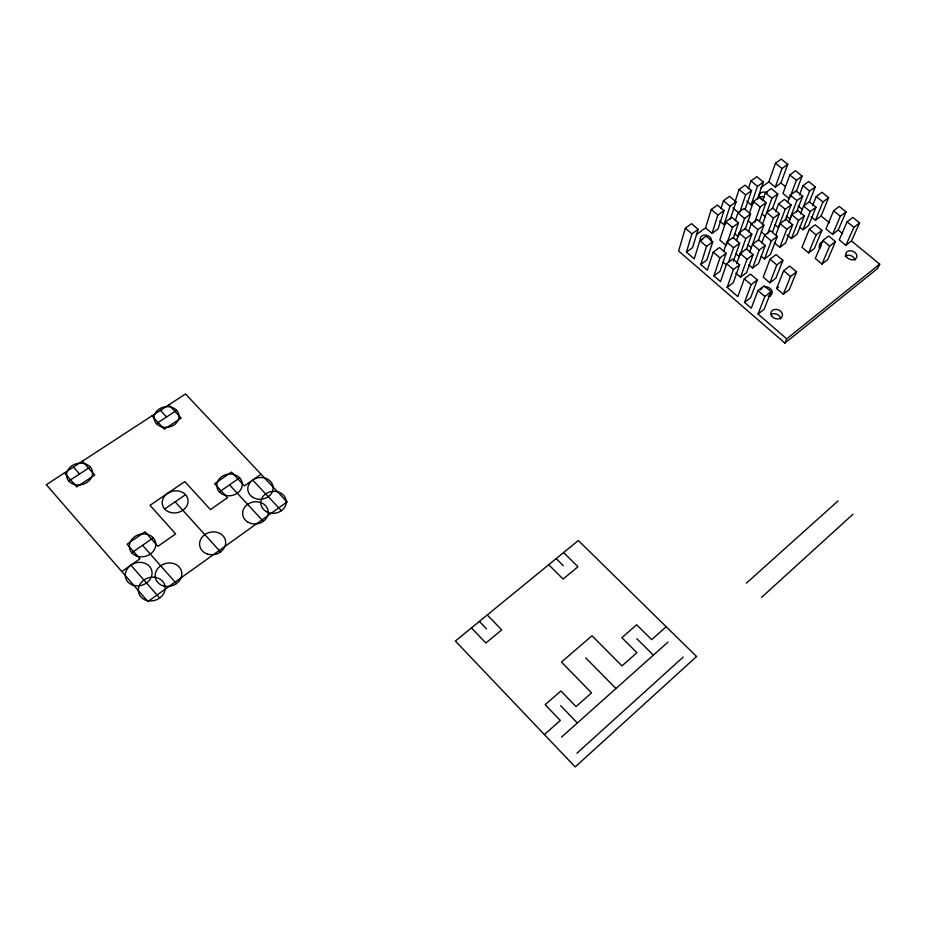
<?xml version="1.0" encoding="UTF-8"?>
<svg xmlns="http://www.w3.org/2000/svg" width="926" height="926" viewBox="0 0 926 926"><rect width="100%" height="100%" fill="white"/><g stroke="black" fill="none" stroke-linecap="round" stroke-linejoin="round"><path stroke-width="1.39" d="M784.901 343.106L786.706 338.858L758.035 314.064L764.112 309.307L771.045 291.678L764.158 285.787L757.989 290.556L751.275 308.219L744.55 302.397L750.639 297.686L757.306 279.93L750.488 274.096L744.307 278.807L737.837 296.598L727.165 287.361L733.276 282.719L739.619 264.801L732.871 259.025L726.667 263.667L720.532 281.62L713.923 275.902L720.034 271.306L726.134 253.261L719.433 247.531L713.228 252.127L707.325 270.195L700.774 264.523L706.897 259.974L712.754 241.813L706.11 236.13L699.882 240.679L694.234 258.875L686.421 252.115L692.567 247.624L698.158 229.335L691.572 223.687L685.333 228.19L678.619 250.992L784.901 343.106L877.593 268.505L879.7 264.142L851.492 240.957L859.571 222.911L852.8 217.39L847.105 221.777L839.222 239.857L845.878 245.344L851.492 240.957M686.421 252.115L691.93 233.85L698.158 229.335M705.543 227.889L711.295 209.473L717.395 205.074L723.958 210.619L718.009 229.011L712.001 233.398L705.543 227.889L696.387 234.544M700.774 264.523L706.538 246.385L712.754 241.813M712.001 233.398L717.87 215.04L723.958 210.619M720.926 208.616L723.461 200.71L729.491 196.358L736.054 201.856L730.371 218.976M719.687 220.99L723.993 224.636L730.024 206.22L736.054 201.856M733.184 238.549L738.508 222.888L731.876 217.297L725.799 221.742L719.791 240.042L726.297 245.598M734.7 202.678L739.075 189.448L745.025 185.165L751.565 190.594L745.245 209.091M713.923 275.902L719.93 257.879L726.134 253.261M723.808 251.12L726.841 242.045L732.987 237.507L739.666 243.191L733.38 261.294M726.736 244.29L732.431 227.356L738.508 222.888M735.29 220.735L737.929 212.876L743.948 208.477L750.569 214.022L745.106 229.717M739.828 212.054L745.627 194.911L751.565 190.594M748.254 188.846L750.951 180.894L756.831 176.658L763.371 182.04L757.352 199.252M728.669 261.954L733.542 247.751L739.666 243.191M736.413 240.783L739.087 232.993L745.152 228.502L751.831 234.128L746.31 249.684M750.569 214.022L744.55 218.443L738.265 236.732L735.012 233.977M746.807 201.243L751.09 204.82L757.48 186.311L763.371 182.04M749.412 213.316L753.521 201.486L759.459 197.145L766.057 202.632L759.47 221.001M727.165 287.361L733.427 269.466L739.619 264.801M736.645 263.771L740.256 253.481L746.391 248.886L753.127 254.615L746.599 272.591L740.557 277.187L735.823 273.124M739.851 255.483L745.766 238.642L751.831 234.128M748.451 231.847L751.194 224.034L757.202 219.589L763.869 225.168L758.197 240.772M768.869 181.855L775.479 163.219L781.231 159.064L787.737 164.365L780.954 182.978L775.27 187.133L768.869 181.855L760.825 187.712M754.551 222.726L760.119 206.996L766.057 202.632M762.561 200.745L765.362 192.839L771.231 188.545L777.817 193.985L772.527 208.454M740.557 277.187L747.004 259.234L753.127 254.615M749.701 252.069L757.873 229.636L763.869 225.168M775.27 187.133L781.984 168.544L787.737 164.365M762.492 224.289L771.948 198.291L777.817 193.985M748.821 264.813L752.595 268.031L759.216 250.02L765.27 245.459L758.533 239.788L752.479 244.325L759.216 250.02M761.716 243.029L764.563 235.273L770.559 230.771L777.273 236.408L770.42 254.488L764.506 258.979L761.207 256.189M767.631 233.699L773.407 218.073L779.322 213.663L772.678 208.142L766.751 212.517L773.407 218.073M775.664 211.637L778.569 203.778L784.426 199.437L791.07 204.924L785.098 220.608M796.094 191.96L802.136 176.102L795.573 170.754L789.832 174.956L782.979 193.488L789.427 198.801M765.27 245.459L758.568 263.493L752.595 268.031M744.55 302.397L751.136 284.664L757.306 279.93M772.504 231.928L779.322 213.663M764.506 258.979L771.289 240.922L777.273 236.408M787.794 201.694L790.26 195.12L796.059 190.837L802.68 196.266L796.58 211.996M791.07 204.924L785.213 209.276L778.315 227.564L775.05 224.844M775.675 235.331L780.086 223.641L786 219.207L792.691 224.775L785.642 242.925L779.808 247.358L774.321 242.751M789.924 197.481L796.395 180.327L802.136 176.102M770.038 259.187L763.232 277.106L769.911 282.8L775.861 278.205L782.887 260.322L776.081 254.592L770.038 259.187L776.845 264.952L769.911 282.8M802.68 196.266L796.892 200.583L789.843 218.906L786.591 216.209M788.871 222.61L791.88 214.797L797.726 210.422L804.416 215.943L797.205 234.139L791.429 238.526L787.054 234.868M799.439 194.923L802.981 185.709L808.722 181.473L815.331 186.855L809.092 202.62M779.808 247.358L786.787 229.231L792.691 224.775M758.035 314.064L764.876 296.459L771.045 291.678M800.469 213.894L809.602 191.115L815.331 186.855M791.429 238.526L798.571 220.342L804.416 215.943M776.613 288.518L783.674 270.728L789.704 266.075L796.557 271.85L789.288 289.618L783.338 294.26L776.613 288.518L778.592 286.979M799.659 227.055L802.935 229.775L810.227 211.556L816.003 207.192L809.336 201.718L803.548 206.058L810.227 211.556M812.577 205.711L816.234 196.543L821.964 192.261L828.62 197.689L821.107 215.978L815.459 220.272L811.095 216.672M816.003 207.192L808.653 225.446L802.935 229.775M809.324 229.254L801.997 247.346L808.641 252.891L814.382 248.446L821.918 230.389L815.158 224.821L809.324 229.254L816.084 234.857L808.641 252.891M783.338 294.26L790.538 276.527L796.557 271.85M815.459 220.272L822.901 201.995L828.62 197.689M833.62 210.758L825.98 228.942L832.59 234.394L838.215 230.042L846.04 211.892L839.326 206.405L833.62 210.758L840.345 216.256L832.59 234.394M822.878 240.482L815.297 258.458L821.987 264.037L827.717 259.546L835.495 241.605L828.689 235.991L822.878 240.482L829.684 246.119L821.987 264.037M845.878 245.344L853.888 227.321L859.571 222.911M761.485 597.444L852.915 514.277M576.944 753.208L683.214 657.055M746.391 583.172L838.053 500.92M561.55 737.096L668.016 642.088M544.395 734.573L560.311 720.486L545.148 704.698L560.89 690.958L576.018 706.573L591.54 692.845L561.457 662.067L592.003 635.757L621.971 665.898L636.903 652.68L621.878 637.69L636.648 624.795L651.649 639.635L666.222 626.74M786.706 338.858L879.7 264.142M829.684 246.119L835.495 241.605M776.845 264.952L782.887 260.322M816.084 234.857L821.918 230.389M840.345 216.256L846.04 211.892M723.993 224.636L725.972 223.189M751.09 204.82L753.405 203.118M121.815 571.539L139.976 558.841L127.105 544.187L145.046 531.802L157.918 546.305L175.639 533.92L150.012 505.341L184.795 481.589L210.422 509.613L227.483 497.679L214.624 483.742L231.488 472.098L244.348 485.895L261.016 474.251M131.758 552.799L153.288 537.844M219.381 491.914L239.626 477.851M164.678 509.022L185.547 494.681M68.79 481.057L90.308 466.959M156.401 423.633L176.658 410.345M775.479 163.219L781.984 168.544M789.832 174.956L796.395 180.327M802.981 185.709L809.602 191.115M816.234 196.543L822.901 201.995M847.105 221.777L853.888 227.321M780.954 182.978L785.352 186.589M821.107 215.978L829.511 222.888M838.215 230.042L842.637 233.676M790.26 195.12L796.892 200.583M798.062 205.931L802.391 209.496M750.951 180.894L757.48 186.311M765.362 192.839L771.948 198.291M778.569 203.778L785.213 209.276M791.88 214.797L798.571 220.342M739.075 189.448L745.627 194.911M753.521 201.486L760.119 206.996M780.086 223.641L786.787 229.231M762.063 213.987L765.293 216.696M732.952 207.968L738.311 212.482M748.22 220.805L752.537 224.439M761.218 231.731L765.57 235.389M723.461 200.71L730.024 206.22M737.929 212.876L744.55 218.443M751.194 224.034L757.873 229.636M764.563 235.273L771.289 240.922M711.295 209.473L717.87 215.04M725.799 221.742L732.431 227.356M739.087 232.993L745.766 238.642M783.674 270.728L790.538 276.527M748.058 245.043L751.333 247.821M726.841 242.045L733.542 247.751M740.256 253.481L747.004 259.234M736.124 253.979L739.399 256.768M685.333 228.19L691.93 233.85M699.882 240.679L706.538 246.385M713.228 252.127L719.93 257.879M726.667 263.667L733.427 269.466M744.307 278.807L751.136 284.664M757.989 290.556L764.876 296.459M722.951 262.058L726.239 264.882M563.61 552.544L577.963 566.747L563.089 579.063L548.713 564.721M556.179 558.621L563.344 565.74M636.822 638.708L653.374 655.145M585.776 657.911L615.964 688.539M487.261 614.968L501.718 629.888L485.895 643.003L471.415 627.921M479.367 621.427L486.578 628.904M560.647 705.681L577.349 722.998M252.705 480.05L281.388 510.689M168.845 404.859L181.16 418.077L164.272 429.201L151.957 415.855M160.429 410.334L166.564 416.966M229.532 484.865L263.32 521.292M175.153 501.823L220.538 551.954M82.379 461.206L94.695 475.073L76.765 486.902L64.45 472.885M73.443 467.028L79.578 473.985M142.569 545.287L176.391 583.588M130.925 565.173L159.654 598.034M759.146 197.504A5.614 4.19 17.7 0 1 764.367 196.879M700.253 240.54A5.753 4.422 16.4 0 1 702.73 239.602M769.587 294.005A5.869 4.561 19.5 0 1 770.513 296.413M770.617 314.736A5.938 4.642 20.3 0 1 776.833 314.238A5.938 4.642 20.3 0 1 780.722 318.949M845.068 256.143A5.753 4.317 21.4 0 1 851.029 255.715A5.753 4.317 21.4 0 1 854.906 260.171M818.85 247.138A5.73 4.317 20.4 0 1 821.235 246.2M764.679 286.91A5.892 4.572 19.4 0 1 771.948 290.845A5.892 4.572 19.4 0 1 768.279 296.262M760.836 289.873A5.892 4.572 19.4 0 1 762.191 287.893M820.343 248.052A5.753 4.329 20.4 0 1 823.11 241.779M763.707 200.41A5.637 4.19 17.7 0 1 759.633 194.252A5.637 4.19 17.7 0 1 767.33 192.886M700.345 240.274A5.776 4.422 16.4 0 1 705.6 235.088A5.776 4.422 16.4 0 1 711.318 241.246M696.572 656.511L575.185 766.936L455.372 641.047L578.322 540.518L696.572 656.511M287.06 501.938L147.905 601.541L46.3 484.715L185.524 393.978L287.06 501.938M771.844 316.16A5.961 4.653 20.3 0 0 781.891 316.993A5.961 4.653 20.3 0 0 776.335 309.377A5.961 4.653 20.3 0 0 771.844 316.16M846.734 257.139A5.776 4.329 21.3 0 0 856.411 257.972A5.776 4.329 21.3 0 0 850.832 250.772A5.776 4.329 21.3 0 0 846.734 257.139M137.141 556.202A13.381 11.355 -15.5 0 0 155.718 543.192A13.381 11.355 -15.5 0 0 134.779 536.629A13.381 11.355 -15.5 0 0 137.141 556.202M163.15 585.811A13.462 11.587 -16 0 0 181.739 572.488A13.462 11.587 -16 0 0 160.58 565.844A13.462 11.587 -16 0 0 163.15 585.811M224.659 495.167A12.767 10.846 -8.9 0 0 242.137 482.932A12.767 10.846 -8.9 0 0 221.765 476.612A12.767 10.846 -8.9 0 0 224.659 495.167M247.74 522.021A12.837 11.066 -8.6 0 0 268.146 513.698A12.837 11.066 -8.6 0 0 250.414 502.83A12.837 11.066 -8.6 0 0 247.74 522.021M146.296 600.303A13.601 11.702 -17.5 0 0 165.117 586.783A13.601 11.702 -17.5 0 0 143.831 580.093A13.601 11.702 -17.5 0 0 146.296 600.303M252.867 497.378A12.698 10.857 -7.4 0 0 273.043 489.264A12.698 10.857 -7.4 0 0 255.472 478.557A12.698 10.857 -7.4 0 0 252.867 497.378M207.586 554.084A13.138 11.332 -12.3 0 0 225.597 541.166A13.138 11.332 -12.3 0 0 204.727 534.649A13.138 11.332 -12.3 0 0 207.586 554.084M169.967 512.333A13.033 10.996 -12.1 0 0 187.99 499.843A13.033 10.996 -12.1 0 0 167.432 493.442A13.033 10.996 -12.1 0 0 169.967 512.333M161.518 426.759A12.594 10.302 -9.3 0 0 179.019 415.207A12.594 10.302 -9.3 0 0 159.122 409.072A12.594 10.302 -9.3 0 0 161.518 426.759M133.194 585.244A13.566 11.587 -17.1 0 0 152.014 571.886A13.566 11.587 -17.1 0 0 130.844 565.23A13.566 11.587 -17.1 0 0 133.194 585.244M265.924 511.395A12.732 10.973 -7.2 0 0 286.122 503.177A12.732 10.973 -7.2 0 0 268.436 492.4A12.732 10.973 -7.2 0 0 265.924 511.395M73.987 484.333A13.184 10.776 -14.5 0 0 92.565 472.063A13.184 10.776 -14.5 0 0 72.135 465.697A13.184 10.776 -14.5 0 0 73.987 484.333"/></g></svg>
